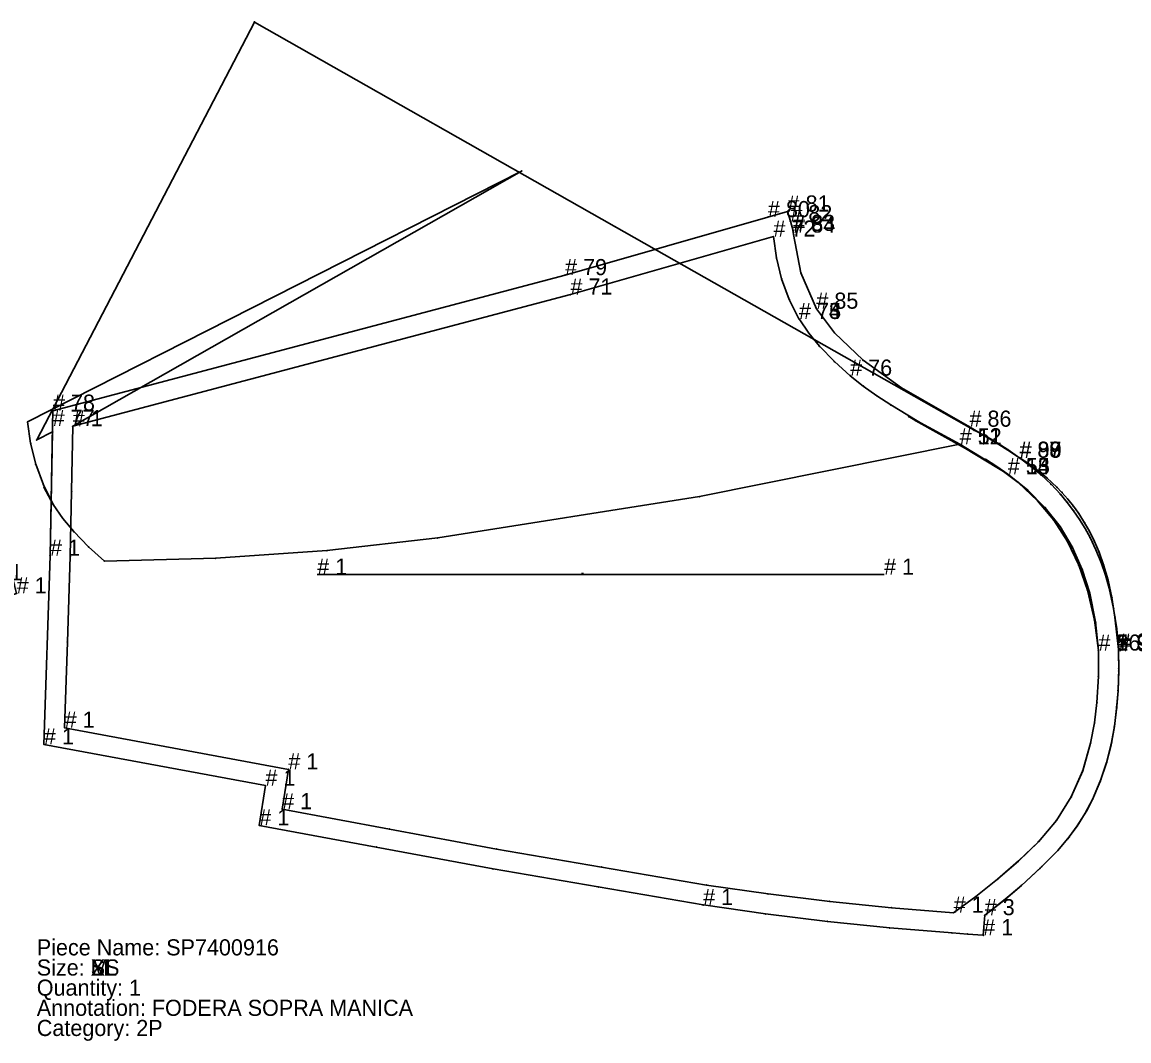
# Model space of a CAD drawing. Extents: x -10 to 8445, y -315 to 270.
# Drawn here: x 7405 to 7954, y -279 to 227 of the extents above; entities that cross this region are included whole.
import ezdxf

# ---------------------------------------------------------------- set-up
doc = ezdxf.new("R2010")
doc.units = 0

# ---------------------------------------------------------------- blocks, each defined once
blk = doc.blocks.new('S23430242-S_S')
at = {"layer": '1'}
blk.add_lwpolyline([(-31240.3379, -61790.8984), (-31338.8594, -61823.4453), (-31437.3809, -61855.9922), (-31468.4609, -61858.5547), (-31499.543, -61861.1133), (-31502.9297, -61794.957), (-31506.3184, -61728.8008), (-31508.0156, -61667.7813), (-31509.7109, -61606.7578), (-31300.1934, -61606.7578), (-31299, -61610.0469), (-31297.8066, -61613.332), (-31278.3125, -61666.875), (-31259.9355, -61721.0352), (-31250.7031, -61751.2969), (-31242.7109, -61781.8242), (-31241.5234, -61786.3555)], close=True, dxfattribs=at)
at = {"layer": '13'}
for p in [(-31289.1543, -61752.9609), (-31279.5508, -61775.7578), (-31433.0703, -61800.207), (-31425.2754, -61823.1641)]:
    blk.add_point(p, dxfattribs=at)
at = {"layer": '14'}
blk.add_lwpolyline([(-31252.3887, -61784.3477), (-31345.8906, -61815.2344), (-31439.3926, -61846.125), (-31469.7266, -61848.625), (-31500.0605, -61851.1211), (-31503.1895, -61789.9609), (-31506.3184, -61728.8008), (-31507.877, -61672.7773), (-31509.4355, -61616.7539), (-31307.1914, -61616.7539), (-31297.4688, -61643.4727), (-31287.7461, -61670.1914), (-31278.5977, -61697.1484), (-31269.4512, -61724.1016), (-31264.8867, -61739.0625), (-31260.3242, -61754.0195), (-31256.3516, -61769.1914)], close=True, dxfattribs=at)
at = {"layer": '2'}
for p in [(-31509.7109, -61606.7578), (-31300.1934, -61606.7578), (-31299, -61610.0469), (-31297.8066, -61613.332), (-31509.4355, -61616.7539), (-31307.1914, -61616.7539), (-31297.4688, -61643.4727), (-31508.0156, -61667.7813), (-31278.3125, -61666.875), (-31507.877, -61672.7773), (-31287.7461, -61670.1914), (-31278.5977, -61697.1484), (-31269.4512, -61724.1016), (-31259.9355, -61721.0352), (-31506.3184, -61728.8008), (-31506.3184, -61728.8008), (-31264.8867, -61739.0625), (-31287.7559, -61747.6602), (-31287.7559, -61747.6641), (-31250.7031, -61751.2969), (-31260.3242, -61754.0195), (-31256.3516, -61769.1914), (-31276.4043, -61776.4727), (-31276.4023, -61776.4766), (-31252.3887, -61784.3477), (-31242.7109, -61781.8242), (-31503.1895, -61789.9609), (-31241.5234, -61786.3555), (-31502.9297, -61794.957), (-31240.3379, -61790.8984), (-31438.0469, -61797.3125), (-31438.0449, -61797.3125), (-31345.8906, -61815.2344), (-31426.6934, -61826.1289), (-31426.6934, -61826.1328), (-31338.8594, -61823.4453), (-31469.7266, -61848.625), (-31439.3926, -61846.125), (-31500.0605, -61851.1211), (-31499.543, -61861.1133), (-31468.4609, -61858.5547), (-31437.3809, -61855.9922)]:
    blk.add_point(p, dxfattribs=at)
at = {"layer": '5'}
blk.add_line((-31375.0234, -61733.9297), (-31374.0234, -61733.9297), dxfattribs=at)
at = {"layer": '7'}
blk.add_line((-31506.4629, -61733.9336), (-31255.3574, -61733.9336), dxfattribs=at)
at = {"layer": '8'}
for points in [[(-31287.7559, -61747.6641), (-31438.0449, -61797.3125)], [(-31276.4023, -61776.4766), (-31287.7559, -61747.6602)], [(-31426.6934, -61826.1328), (-31276.4043, -61776.4727)], [(-31438.0469, -61797.3125), (-31426.6934, -61826.1289)]]:
    blk.add_lwpolyline(points, dxfattribs=at)
at = {"layer": '1'}
for s, p in [('# 1', (-31509.7109, -61606.7578)), ('# 1', (-31300.1934, -61606.7578)), ('# 1', (-31240.3379, -61790.8984)), ('# 1', (-31499.543, -61861.1133)), ('Piece Name: S23430242', (-31509.709, -61871.1016)), ('Size: S', (-31509.709, -61881.1016)), ('Quantity: 1', (-31509.709, -61891.1016)), ('Annotation: SACCO TASCA FODERA', (-31509.709, -61901.1016)), ('Category: 2P', (-31509.709, -61911.1016))]:
    blk.add_text(s, height=8, dxfattribs=at).set_placement(p)
at = {"layer": '14'}
for p in [(-31509.4355, -61616.7539), (-31307.1914, -61616.7539), (-31252.3887, -61784.3477), (-31500.0605, -61851.1211)]:
    blk.add_text('# 1', height=8, dxfattribs=at).set_placement(p)
at = {"layer": '2'}
for p in [(-31509.7109, -61606.7578), (-31300.1934, -61606.7578), (-31509.4355, -61616.7539), (-31307.1914, -61616.7539), (-31287.7559, -61747.6602), (-31287.7559, -61747.6641), (-31276.4043, -61776.4727), (-31276.4023, -61776.4766), (-31252.3887, -61784.3477), (-31240.3379, -61790.8984), (-31438.0469, -61797.3125), (-31438.0449, -61797.3125), (-31426.6934, -61826.1289), (-31426.6934, -61826.1328), (-31500.0605, -61851.1211), (-31499.543, -61861.1133)]:
    blk.add_text('# 1', height=8, dxfattribs=at).set_placement(p)
at = {"layer": '7'}
for p in [(-31506.4629, -61733.9336), (-31255.3574, -61733.9336)]:
    blk.add_text('# 1', height=8, dxfattribs=at).set_placement(p)
at = {"layer": '8'}
for p in [(-31287.7559, -61747.6602), (-31287.7559, -61747.6641), (-31276.4043, -61776.4727), (-31276.4023, -61776.4766), (-31438.0469, -61797.3125), (-31438.0449, -61797.3125), (-31426.6934, -61826.1289), (-31426.6934, -61826.1328)]:
    blk.add_text('# 1', height=8, dxfattribs=at).set_placement(p)
blk = doc.blocks.new('SP7400916-S_XS')
at = {"layer": '1'}
blk.add_lwpolyline([(-31871.6563, 61608.9883), (-31879.3828, 61609.5742), (-31887.1074, 61610.1602), (-31918.0254, 61612.6719), (-31948.9453, 61615.8242), (-31979.6973, 61619.5977), (-32010.5137, 61624.0156), (-32010.625, 61624.0313), (-32062.6797, 61632.9805), (-32114.8477, 61641.9453), (-32172.8594, 61652.7188), (-32230.8711, 61663.4883), (-32227.8105, 61683.2461), (-32337.7305, 61703.7383), (-32334.6777, 61797.3359), (-32333.4512, 61858.8164), (-32333.4434, 61858.8164), (-32333.4492, 61858.8125), (-32341.2715, 61854.8438), (-32341.2676, 61854.8477), (-32233.2422, 62062.1836), (-32233.2461, 62062.1836), (-32054.7168, 61960.9141), (-31876.1934, 61859.6445), (-31876.1934, 61859.6445), (-31876.1934, 61859.6445), (-31876.1934, 61859.6406), (-31876.1914, 61859.6406), (-31876.1914, 61859.6406), (-31876.1895, 61859.6406), (-31871.0645, 61856.9805), (-31869.6113, 61856.1719), (-31866.6328, 61854.4609), (-31859.3145, 61849.9141), (-31853.4922, 61845.832), (-31853.3965, 61845.7695), (-31849.2676, 61843.082), (-31844.5547, 61839.6484), (-31840.0547, 61835.9492), (-31835.1191, 61831.3555), (-31832.6523, 61828.7813), (-31829.6895, 61825.4297), (-31826.9004, 61821.9297), (-31824.2773, 61818.293), (-31821.3535, 61813.7461), (-31819.002, 61809.5391), (-31816.4473, 61804.3828), (-31814.1895, 61799.0977), (-31811.9238, 61792.7969), (-31809.7383, 61785.2227), (-31807.7949, 61776.6094), (-31806.3027, 61766.9297), (-31804.4824, 61750.8672), (-31804.4727, 61750.2813), (-31804.4141, 61741.3633), (-31804.7676, 61730.4844), (-31805.377, 61722.5977), (-31806.5781, 61712.7578), (-31807.9824, 61704.6211), (-31810.4766, 61694.6641), (-31813.2695, 61686.3672), (-31817.4316, 61676.4102), (-31820.4863, 61670.5938), (-31825.0176, 61663.25), (-31828.957, 61657.8398), (-31834.5977, 61651.1133), (-31842.7207, 61642.9961), (-31852.6953, 61633.7578), (-31860.8164, 61626.8516), (-31870.9043, 61618.957)], close=True, dxfattribs=at)
at = {"layer": '14'}
blk.add_lwpolyline([(-31886.3477, 61620.1328), (-31917.0918, 61622.6289), (-31947.7793, 61625.7539), (-31978.3965, 61629.5078), (-32008.9316, 61633.8906), (-32061.0098, 61642.8398), (-32113.0879, 61651.7891), (-32166.2949, 61661.6602), (-32219.502, 61671.5313), (-32216.4375, 61691.2773), (-32327.4531, 61711.9922), (-32326.0664, 61754.5352), (-32324.6816, 61797.0781), (-32324.0352, 61829.3477), (-32323.3887, 61861.6172), (-32100.752, 61988.2383), (-32345.8086, 61863.7539), (-32344.3496, 61853.1523), (-32341.7441, 61842.7734), (-32337.9766, 61832.5703), (-32333.1309, 61822.832), (-32337.7168, 61831.3594), (-32333.1309, 61822.832), (-32328.3496, 61815.8555), (-32322.9648, 61809.332), (-32315.6074, 61801.7344), (-32307.7305, 61794.6875), (-32252.4492, 61796.1055), (-32197.2871, 61799.9453), (-32142.3438, 61806.2109), (-32012.3574, 61826.7344), (-31883.3418, 61852.6563), (-31908.5781, 61866.4219), (-31905.0645, 61864.2852), (-31880.4668, 61850.5742), (-31859.4629, 61837.832), (-31864.9004, 61841.6289), (-31870.4863, 61845.2344), (-31864.9004, 61841.6289), (-31854.2832, 61833.707), (-31844.6621, 61824.5977), (-31836.6543, 61814.9531), (-31829.8906, 61804.3945), (-31824.2676, 61792.6445), (-31819.9961, 61780.3438), (-31816.5098, 61765.4453), (-31814.4648, 61750.2734), (-31815.9063, 61764.1406), (-31814.4648, 61750.2734), (-31814.4746, 61737.3828), (-31815.207, 61724.5156), (-31816.4316, 61714.3867), (-31818.377, 61704.3711), (-31822.2344, 61690.6914), (-31827.9727, 61677.6875), (-31835.3008, 61665.9766), (-31844.2441, 61655.4414), (-31854.1738, 61645.8594), (-31864.5371, 61636.75), (-31875.252, 61628.1875)], close=True, dxfattribs=at)
at = {"layer": '2'}
for p in [(-32233.2461, 62062.1836), (-32233.2422, 62062.1836), (-32100.752, 61988.2383), (-32054.7168, 61960.9141), (-32345.8086, 61863.7539), (-32323.3887, 61861.6172), (-31908.5781, 61866.4219), (-31905.0645, 61864.2852), (-32333.4512, 61858.8164), (-32333.4492, 61858.8125), (-32333.4434, 61858.8164), (-31876.1934, 61859.6445), (-31876.1934, 61859.6445), (-31876.1934, 61859.6445), (-31876.1934, 61859.6406), (-31876.1914, 61859.6406), (-31876.1914, 61859.6406), (-31876.1895, 61859.6406), (-31871.0645, 61856.9805), (-32341.2715, 61854.8438), (-32341.2676, 61854.8477), (-31883.3418, 61852.6563), (-31880.4668, 61850.5742), (-31866.6328, 61854.4609), (-31870.4863, 61845.2344), (-31859.3145, 61849.9141), (-31853.4922, 61845.832), (-32341.7441, 61842.7734), (-31864.9004, 61841.6289), (-31864.9004, 61841.6289), (-31859.4629, 61837.832), (-32337.7168, 61831.3594), (-32324.0352, 61829.3477), (-31835.1191, 61831.3555), (-31844.6621, 61824.5977), (-32333.1309, 61822.832), (-32333.1309, 61822.832), (-31821.3535, 61813.7461), (-32322.9648, 61809.332), (-32142.3438, 61806.2109), (-31829.8906, 61804.3945), (-32334.6777, 61797.3359), (-32324.6816, 61797.0781), (-32307.7305, 61794.6875), (-31811.9238, 61792.7969), (-31819.9961, 61780.3438), (-31815.9063, 61764.1406), (-31806.3027, 61766.9297), (-32326.0664, 61754.5352), (-31814.4648, 61750.2734), (-31814.4648, 61750.2734), (-31804.4824, 61750.8672), (-31804.7676, 61730.4844), (-31815.207, 61724.5156), (-32327.4531, 61711.9922), (-31806.5781, 61712.7578), (-32337.7305, 61703.7383), (-31818.377, 61704.3711), (-32216.4375, 61691.2773), (-31810.4766, 61694.6641), (-32227.8105, 61683.2461), (-31827.9727, 61677.6875), (-31817.4316, 61676.4102), (-32219.502, 61671.5313), (-32230.8711, 61663.4883), (-32166.2949, 61661.6602), (-31825.0176, 61663.25), (-31844.2441, 61655.4414), (-32172.8594, 61652.7188), (-32113.0879, 61651.7891), (-31834.5977, 61651.1133), (-32114.8477, 61641.9453), (-32061.0098, 61642.8398), (-31864.5371, 61636.75), (-32062.6797, 61632.9805), (-32008.9316, 61633.8906), (-31852.6953, 61633.7578), (-31947.7793, 61625.7539), (-32010.5137, 61624.0156), (-31886.3477, 61620.1328), (-31948.9453, 61615.8242), (-31870.9043, 61618.957), (-31887.1074, 61610.1602), (-31879.3828, 61609.5742), (-31871.6563, 61608.9883)]:
    blk.add_point(p, dxfattribs=at)
at = {"layer": '3'}
for p in [(-31869.6113, 61856.1719), (-32344.3496, 61853.1523), (-31853.3965, 61845.7695), (-31849.2676, 61843.082), (-31844.5547, 61839.6484), (-31840.0547, 61835.9492), (-32337.9766, 61832.5703), (-31854.2832, 61833.707), (-31832.6523, 61828.7813), (-32012.3574, 61826.7344), (-31829.6895, 61825.4297), (-31826.9004, 61821.9297), (-31824.2773, 61818.293), (-32328.3496, 61815.8555), (-31836.6543, 61814.9531), (-31819.002, 61809.5391), (-32315.6074, 61801.7344), (-31816.4473, 61804.3828), (-32252.4492, 61796.1055), (-32197.2871, 61799.9453), (-31814.1895, 61799.0977), (-31824.2676, 61792.6445), (-31809.7383, 61785.2227), (-31807.7949, 61776.6094), (-31816.5098, 61765.4453), (-31804.4727, 61750.2813), (-31804.4141, 61741.3633), (-31814.4746, 61737.3828), (-31805.377, 61722.5977), (-31816.4316, 61714.3867), (-31807.9824, 61704.6211), (-31822.2344, 61690.6914), (-31813.2695, 61686.3672), (-31820.4863, 61670.5938), (-31835.3008, 61665.9766), (-31828.957, 61657.8398), (-31854.1738, 61645.8594), (-31842.7207, 61642.9961), (-31978.3965, 61629.5078), (-31875.252, 61628.1875), (-31860.8164, 61626.8516), (-32010.625, 61624.0313), (-31917.0918, 61622.6289), (-31979.6973, 61619.5977), (-31918.0254, 61612.6719)]:
    blk.add_point(p, dxfattribs=at)
at = {"layer": '4'}
for p in [(-31853.3965, 61845.7695, 10), (-31804.4727, 61750.2813, 10), (-32010.625, 61624.0313, 10)]:
    blk.add_point(p, dxfattribs=at)
at = {"layer": '5'}
blk.add_line((-32071.0547, 61788.5859), (-32070.0547, 61788.5859), dxfattribs=at)
at = {"layer": '7'}
blk.add_line((-32202.1113, 61787.957), (-31920.8184, 61787.957), dxfattribs=at)
at = {"layer": '1'}
for s, p in [('Piece Name: SP7400916', (-32341.2695, 61598.9883)), ('Size: XS', (-32341.2695, 61588.9883))]:
    blk.add_text(s, height=8, dxfattribs=at).set_placement(p)
blk = doc.blocks.new('SP7400916-S_S')
at = {"layer": '1'}
blk.add_lwpolyline([(-31871.6563, 61608.9883), (-31879.3828, 61609.5742), (-31887.1074, 61610.1602), (-31918.0566, 61612.6758), (-31948.9453, 61615.8242), (-31979.7715, 61619.6094), (-32010.5137, 61624.0156), (-32010.623, 61624.0313), (-32062.6797, 61632.9805), (-32114.8477, 61641.9453), (-32172.8594, 61652.7188), (-32230.8711, 61663.4883), (-32227.8105, 61683.2461), (-32337.7305, 61703.7383), (-32334.6777, 61797.3359), (-32333.3906, 61861.793), (-32333.2441, 61869.3281), (-32079.1289, 61936.6055), (-31978.4863, 61965.3945), (-31968.7324, 61968.1797), (-31967.3555, 61963.375), (-31965.9824, 61958.5664), (-31965.8867, 61957.7188), (-31965.7949, 61956.8633), (-31962.123, 61937.7422), (-31954.4492, 61919.9414), (-31945.4609, 61908.0391), (-31931.2715, 61894.3945), (-31912.2207, 61880.625), (-31878.4707, 61861.3789), (-31865.1719, 61853.4531), (-31859.4004, 61849.7891), (-31853.7051, 61846.0078), (-31853.7051, 61846.0039), (-31853.7051, 61846.0117), (-31853.5957, 61845.9336), (-31848.1504, 61841.8555), (-31842.9492, 61837.4727), (-31838.0176, 61832.7891), (-31833.3633, 61827.8281), (-31830.0059, 61823.8242), (-31826.8359, 61819.6641), (-31823.8809, 61815.3555), (-31821.1406, 61810.9063), (-31818.6094, 61806.332), (-31815.7207, 61800.2734), (-31813.1777, 61794.0547), (-31810.9824, 61787.7148), (-31809.1484, 61781.2578), (-31806.9434, 61771.1875), (-31805.3828, 61761), (-31804.4746, 61750.7383), (-31804.4727, 61750.7422), (-31804.4609, 61749.9844), (-31804.4199, 61740.1719), (-31804.7656, 61730.375), (-31805.4648, 61721.4922), (-31806.584, 61712.6602), (-31808.1797, 61703.543), (-31810.4863, 61694.5859), (-31813.627, 61685.332), (-31817.4453, 61676.3438), (-31820.998, 61669.625), (-31825.0313, 61663.1953), (-31829.6016, 61656.957), (-31834.6094, 61651.0703), (-31843.4844, 61642.2227), (-31852.7012, 61633.7344), (-31861.6465, 61626.1484), (-31870.9043, 61618.9531)], close=True, dxfattribs=at)
at = {"layer": '14'}
blk.add_lwpolyline([(-31886.3477, 61620.1328), (-31917.0938, 61622.6328), (-31947.7793, 61625.7539), (-31978.4004, 61629.5078), (-32008.9316, 61633.8906), (-32061.0098, 61642.8398), (-32113.0879, 61651.7891), (-32166.2949, 61661.6602), (-32219.502, 61671.5313), (-32216.4375, 61691.2773), (-32327.4531, 61711.9922), (-32326.0664, 61754.5352), (-32324.6816, 61797.0781), (-32324.0352, 61829.3477), (-32323.3887, 61861.6172), (-32076.4746, 61926.9648), (-31975.7461, 61955.7578), (-31974.2793, 61945.1328), (-31971.6797, 61934.7852), (-31967.8984, 61924.5625), (-31963.0684, 61914.8555), (-31963.0664, 61914.8555), (-31963.0645, 61914.8555), (-31958.2676, 61907.8555), (-31952.9023, 61901.3555), (-31945.5215, 61893.7422), (-31937.668, 61886.7109), (-31931.1543, 61881.5547), (-31924.4453, 61876.707), (-31917.5586, 61872.168), (-31900.623, 61862.043), (-31883.3418, 61852.6563), (-31883.3398, 61852.6563), (-31883.3379, 61852.6563), (-31870.4512, 61844.957), (-31859.4629, 61837.832), (-31859.4609, 61837.832), (-31859.459, 61837.832), (-31859.457, 61837.832), (-31849.6484, 61830.0352), (-31840.8555, 61821.2031), (-31833.5527, 61811.8555), (-31827.4922, 61801.7383), (-31822.5059, 61790.4727), (-31818.8379, 61778.7852), (-31815.9629, 61764.6016), (-31814.4648, 61750.2734), (-31814.4648, 61750.2695), (-31814.4648, 61750.2656), (-31814.4766, 61737.3477), (-31815.207, 61724.5156), (-31816.4414, 61714.3516), (-31818.377, 61704.3711), (-31822.248, 61690.6563), (-31827.9727, 61677.6875), (-31835.3242, 61665.9453), (-31844.2441, 61655.4414), (-31854.2012, 61645.8359), (-31864.5371, 61636.7539), (-31875.2832, 61628.1602)], close=True, dxfattribs=at)
at = {"layer": '2'}
for p in [(-31968.7324, 61968.1797), (-31978.4863, 61965.3945), (-31967.3555, 61963.375), (-31975.7461, 61955.7578), (-31965.9824, 61958.5664), (-31965.8867, 61957.7188), (-31965.7949, 61956.8633), (-32079.1289, 61936.6055), (-31971.6797, 61934.7852), (-31962.123, 61937.7422), (-32076.4746, 61926.9648), (-31954.4492, 61919.9414), (-31963.0684, 61914.8555), (-31963.0664, 61914.8555), (-31963.0645, 61914.8555), (-31945.4609, 61908.0391), (-31952.9023, 61901.3555), (-31931.2715, 61894.3945), (-31937.668, 61886.7109), (-31912.2207, 61880.625), (-32333.2441, 61869.3281), (-31917.5586, 61872.168), (-32333.3906, 61861.793), (-32323.3887, 61861.6172), (-31878.4707, 61861.3789), (-31883.3418, 61852.6563), (-31883.3398, 61852.6563), (-31883.3379, 61852.6563), (-31865.1719, 61853.4531), (-31853.7051, 61846.0117), (-31853.7051, 61846.0078), (-31853.7051, 61846.0039), (-31870.4512, 61844.957), (-31859.4629, 61837.832), (-31859.4609, 61837.832), (-31859.459, 61837.832), (-31859.457, 61837.832), (-32324.0352, 61829.3477), (-31833.3633, 61827.8281), (-31840.8555, 61821.2031), (-31827.4922, 61801.7383), (-31818.6094, 61806.332), (-32334.6777, 61797.3359), (-32324.6816, 61797.0781), (-31809.1484, 61781.2578), (-31818.8379, 61778.7852), (-32326.0664, 61754.5352), (-31814.4648, 61750.2734), (-31814.4648, 61750.2695), (-31814.4648, 61750.2656), (-31804.4746, 61750.7383), (-31804.4727, 61750.7422), (-31804.7656, 61730.375), (-31815.207, 61724.5156), (-32327.4531, 61711.9922), (-31806.584, 61712.6602), (-32337.7305, 61703.7383), (-31818.377, 61704.3711), (-32216.4375, 61691.2773), (-31810.4863, 61694.5859), (-32227.8105, 61683.2461), (-31827.9727, 61677.6875), (-31817.4453, 61676.3438), (-32219.502, 61671.5313), (-32230.8711, 61663.4883), (-32166.2949, 61661.6602), (-31825.0313, 61663.1953), (-31844.2441, 61655.4414), (-32172.8594, 61652.7188), (-32113.0879, 61651.7891), (-31834.6094, 61651.0703), (-32114.8477, 61641.9453), (-32061.0098, 61642.8398), (-31864.5371, 61636.7539), (-32062.6797, 61632.9805), (-32008.9316, 61633.8906), (-31852.7012, 61633.7344), (-31947.7793, 61625.7539), (-32010.5137, 61624.0156), (-31886.3477, 61620.1328), (-31948.9453, 61615.8242), (-31870.9043, 61618.9531), (-31887.1074, 61610.1602), (-31879.3828, 61609.5742), (-31871.6563, 61608.9883)]:
    blk.add_point(p, dxfattribs=at)
at = {"layer": '3'}
for p in [(-31974.2793, 61945.1328), (-31967.8984, 61924.5625), (-31958.2676, 61907.8555), (-31945.5215, 61893.7422), (-31931.1543, 61881.5547), (-31924.4453, 61876.707), (-31900.623, 61862.043), (-31859.4004, 61849.7891), (-31853.5957, 61845.9336), (-31848.1504, 61841.8555), (-31842.9492, 61837.4727), (-31849.6484, 61830.0352), (-31838.0176, 61832.7891), (-31830.0059, 61823.8242), (-31826.8359, 61819.6641), (-31823.8809, 61815.3555), (-31833.5527, 61811.8555), (-31821.1406, 61810.9063), (-31815.7207, 61800.2734), (-31822.5059, 61790.4727), (-31813.1777, 61794.0547), (-31810.9824, 61787.7148), (-31806.9434, 61771.1875), (-31815.9629, 61764.6016), (-31805.3828, 61761), (-31804.4609, 61749.9844), (-31814.4766, 61737.3477), (-31804.4199, 61740.1719), (-31805.4648, 61721.4922), (-31816.4414, 61714.3516), (-31808.1797, 61703.543), (-31822.248, 61690.6563), (-31813.627, 61685.332), (-31820.998, 61669.625), (-31835.3242, 61665.9453), (-31829.6016, 61656.957), (-31854.2012, 61645.8359), (-31843.4844, 61642.2227), (-31978.4004, 61629.5078), (-31875.2832, 61628.1602), (-31861.6465, 61626.1484), (-32010.623, 61624.0313), (-31917.0938, 61622.6328), (-31979.7715, 61619.6094), (-31918.0566, 61612.6758)]:
    blk.add_point(p, dxfattribs=at)
at = {"layer": '4'}
for p in [(-31853.5957, 61845.9336, 10), (-31804.4609, 61749.9844, 10), (-32010.623, 61624.0313, 10)]:
    blk.add_point(p, dxfattribs=at)
at = {"layer": '5'}
blk.add_line((-32071.0547, 61788.5859), (-32070.0547, 61788.5859), dxfattribs=at)
at = {"layer": '7'}
blk.add_line((-32202.1113, 61787.957), (-31920.8184, 61787.957), dxfattribs=at)
at = {"layer": '1'}
for s, p in [('# 80', (-31978.4863, 61965.3945)), ('# 81', (-31968.7324, 61968.1797)), ('# 82', (-31967.3555, 61963.375)), ('# 83', (-31965.9824, 61958.5664)), ('# 84', (-31965.8867, 61957.7188)), ('# 79', (-32079.1289, 61936.6055)), ('# 85', (-31954.4492, 61919.9414)), ('# 78', (-32333.2441, 61869.3281)), ('# 77', (-32333.3906, 61861.793)), ('# 86', (-31878.4707, 61861.3789)), ('# 89', (-31853.7051, 61846.0117)), ('# 87', (-31853.7051, 61846.0078)), ('# 88', (-31853.7051, 61846.0039)), ('# 90', (-31853.5957, 61845.9336)), ('# 1', (-32334.6777, 61797.3359)), ('# 91', (-31804.4746, 61750.7383)), ('# 92', (-31804.4727, 61750.7422)), ('# 93', (-31804.4609, 61749.9844)), ('# 1', (-32337.7305, 61703.7383)), ('# 1', (-32227.8105, 61683.2461)), ('# 1', (-32230.8711, 61663.4883)), ('# 1', (-32010.623, 61624.0313)), ('# 3', (-31870.9043, 61618.9531)), ('# 1', (-31871.6563, 61608.9883)), ('Piece Name: SP7400916', (-32341.2695, 61598.9883)), ('Size: S', (-32341.2695, 61588.9883)), ('Quantity: 1', (-32341.2695, 61578.9883)), ('Annotation: FODERA SOPRA MANICA', (-32341.2695, 61568.9883)), ('Category: 2P', (-32341.2695, 61558.9883))]:
    blk.add_text(s, height=8, dxfattribs=at).set_placement(p)
at = {"layer": '14'}
for s, p in [('# 72', (-31975.7461, 61955.7578)), ('# 71', (-32076.4746, 61926.9648)), ('# 73', (-31963.0684, 61914.8555)), ('# 74', (-31963.0664, 61914.8555)), ('# 75', (-31963.0645, 61914.8555)), ('# 76', (-31937.668, 61886.7109)), ('# 1', (-32323.3887, 61861.6172)), ('# 1', (-31883.3418, 61852.6563)), ('# 51', (-31883.3398, 61852.6563)), ('# 52', (-31883.3379, 61852.6563)), ('# 1', (-31859.4629, 61837.832)), ('# 53', (-31859.4609, 61837.832)), ('# 54', (-31859.459, 61837.832)), ('# 55', (-31859.457, 61837.832)), ('# 56', (-31814.4648, 61750.2695)), ('# 3', (-31814.4648, 61750.2656)), ('# 1', (-31814.4648, 61750.2734)), ('# 1', (-32327.4531, 61711.9922)), ('# 1', (-32216.4375, 61691.2773)), ('# 1', (-32219.502, 61671.5313)), ('# 1', (-31886.3477, 61620.1328))]:
    blk.add_text(s, height=8, dxfattribs=at).set_placement(p)
at = {"layer": '2'}
for s, p in [('# 80', (-31978.4863, 61965.3945)), ('# 81', (-31968.7324, 61968.1797)), ('# 82', (-31967.3555, 61963.375)), ('# 83', (-31965.9824, 61958.5664)), ('# 84', (-31965.8867, 61957.7188)), ('# 72', (-31975.7461, 61955.7578)), ('# 79', (-32079.1289, 61936.6055)), ('# 71', (-32076.4746, 61926.9648)), ('# 85', (-31954.4492, 61919.9414)), ('# 73', (-31963.0684, 61914.8555)), ('# 74', (-31963.0664, 61914.8555)), ('# 75', (-31963.0645, 61914.8555)), ('# 76', (-31937.668, 61886.7109)), ('# 78', (-32333.2441, 61869.3281)), ('# 77', (-32333.3906, 61861.793)), ('# 1', (-32323.3887, 61861.6172)), ('# 86', (-31878.4707, 61861.3789)), ('# 1', (-31883.3418, 61852.6563)), ('# 51', (-31883.3398, 61852.6563)), ('# 52', (-31883.3379, 61852.6563)), ('# 89', (-31853.7051, 61846.0117)), ('# 87', (-31853.7051, 61846.0078)), ('# 88', (-31853.7051, 61846.0039)), ('# 1', (-31859.4629, 61837.832)), ('# 53', (-31859.4609, 61837.832)), ('# 54', (-31859.459, 61837.832)), ('# 55', (-31859.457, 61837.832)), ('# 1', (-32334.6777, 61797.3359)), ('# 56', (-31814.4648, 61750.2695)), ('# 3', (-31814.4648, 61750.2656)), ('# 1', (-31814.4648, 61750.2734)), ('# 91', (-31804.4746, 61750.7383)), ('# 92', (-31804.4727, 61750.7422)), ('# 1', (-32327.4531, 61711.9922)), ('# 1', (-32337.7305, 61703.7383)), ('# 1', (-32216.4375, 61691.2773)), ('# 1', (-32227.8105, 61683.2461)), ('# 1', (-32219.502, 61671.5313)), ('# 1', (-32230.8711, 61663.4883)), ('# 1', (-31886.3477, 61620.1328)), ('# 3', (-31870.9043, 61618.9531)), ('# 1', (-31871.6563, 61608.9883))]:
    blk.add_text(s, height=8, dxfattribs=at).set_placement(p)
at = {"layer": '3'}
for s, p in [('# 90', (-31853.5957, 61845.9336)), ('# 93', (-31804.4609, 61749.9844)), ('# 1', (-32010.623, 61624.0313))]:
    blk.add_text(s, height=8, dxfattribs=at).set_placement(p)
at = {"layer": '4'}
for s, p in [('# 90', (-31853.5957, 61845.9336)), ('# 93', (-31804.4609, 61749.9844)), ('# 1', (-32010.623, 61624.0313))]:
    blk.add_text(s, height=8, dxfattribs=at).set_placement(p)
at = {"layer": '7'}
for p in [(-32202.1113, 61787.957), (-31920.8184, 61787.957)]:
    blk.add_text('# 1', height=8, dxfattribs=at).set_placement(p)
blk = doc.blocks.new('SP7400916-S_M')
at = {"layer": '1'}
blk.add_lwpolyline([(-31871.6563, 61608.9883), (-31879.3828, 61609.5742), (-31887.1074, 61610.1602), (-31918.0254, 61612.6719), (-31948.9453, 61615.8242), (-31979.6973, 61619.5977), (-32010.5137, 61624.0156), (-32010.625, 61624.0313), (-32062.6797, 61632.9805), (-32114.8477, 61641.9453), (-32172.8594, 61652.7188), (-32230.8711, 61663.4883), (-32227.8105, 61683.2461), (-32337.7305, 61703.7383), (-32334.6777, 61797.3359), (-32333.4512, 61858.8164), (-32333.4434, 61858.8164), (-32333.4492, 61858.8125), (-32341.2715, 61854.8438), (-32341.2676, 61854.8477), (-32233.2422, 62062.1836), (-32233.2461, 62062.1836), (-32054.7168, 61960.9141), (-31876.1934, 61859.6445), (-31876.1934, 61859.6445), (-31876.1934, 61859.6445), (-31876.1934, 61859.6406), (-31876.1914, 61859.6406), (-31876.1914, 61859.6406), (-31876.1895, 61859.6406), (-31871.0645, 61856.9805), (-31869.6113, 61856.1719), (-31866.6328, 61854.4609), (-31859.3145, 61849.9141), (-31853.4922, 61845.832), (-31853.3965, 61845.7695), (-31849.2676, 61843.082), (-31844.5547, 61839.6484), (-31840.0547, 61835.9492), (-31835.1191, 61831.3555), (-31832.6523, 61828.7813), (-31829.6895, 61825.4297), (-31826.9004, 61821.9297), (-31824.2773, 61818.293), (-31821.3535, 61813.7461), (-31819.002, 61809.5391), (-31816.4473, 61804.3828), (-31814.1895, 61799.0977), (-31811.9238, 61792.7969), (-31809.7383, 61785.2227), (-31807.7949, 61776.6094), (-31806.3027, 61766.9297), (-31804.4824, 61750.8672), (-31804.4727, 61750.2813), (-31804.4141, 61741.3633), (-31804.7676, 61730.4844), (-31805.377, 61722.5977), (-31806.5781, 61712.7578), (-31807.9824, 61704.6211), (-31810.4766, 61694.6641), (-31813.2695, 61686.3672), (-31817.4316, 61676.4102), (-31820.4863, 61670.5938), (-31825.0176, 61663.25), (-31828.957, 61657.8398), (-31834.5977, 61651.1133), (-31842.7207, 61642.9961), (-31852.6953, 61633.7578), (-31860.8164, 61626.8516), (-31870.9043, 61618.957)], close=True, dxfattribs=at)
at = {"layer": '14'}
blk.add_lwpolyline([(-31886.3477, 61620.1328), (-31917.0918, 61622.6289), (-31947.7793, 61625.7539), (-31978.3965, 61629.5078), (-32008.9316, 61633.8906), (-32061.0098, 61642.8398), (-32113.0879, 61651.7891), (-32166.2949, 61661.6602), (-32219.502, 61671.5313), (-32216.4375, 61691.2773), (-32327.4531, 61711.9922), (-32326.0664, 61754.5352), (-32324.6816, 61797.0781), (-32324.0352, 61829.3477), (-32323.3887, 61861.6172), (-32100.752, 61988.2383), (-32345.8086, 61863.7539), (-32344.3496, 61853.1523), (-32341.7441, 61842.7734), (-32337.9766, 61832.5703), (-32333.1309, 61822.832), (-32337.7168, 61831.3594), (-32333.1309, 61822.832), (-32328.3496, 61815.8555), (-32322.9648, 61809.332), (-32315.6074, 61801.7344), (-32307.7305, 61794.6875), (-32252.4492, 61796.1055), (-32197.2871, 61799.9453), (-32142.3438, 61806.2109), (-32012.3574, 61826.7344), (-31883.3418, 61852.6563), (-31908.5781, 61866.4219), (-31905.0645, 61864.2852), (-31880.4668, 61850.5742), (-31859.4629, 61837.832), (-31864.9004, 61841.6289), (-31870.4863, 61845.2344), (-31864.9004, 61841.6289), (-31854.2832, 61833.707), (-31844.6621, 61824.5977), (-31836.6543, 61814.9531), (-31829.8906, 61804.3945), (-31824.2676, 61792.6445), (-31819.9961, 61780.3438), (-31816.5098, 61765.4453), (-31814.4648, 61750.2734), (-31815.9063, 61764.1406), (-31814.4648, 61750.2734), (-31814.4746, 61737.3828), (-31815.207, 61724.5156), (-31816.4316, 61714.3867), (-31818.377, 61704.3711), (-31822.2344, 61690.6914), (-31827.9727, 61677.6875), (-31835.3008, 61665.9766), (-31844.2441, 61655.4414), (-31854.1738, 61645.8594), (-31864.5371, 61636.75), (-31875.252, 61628.1875)], close=True, dxfattribs=at)
at = {"layer": '2'}
for p in [(-32233.2461, 62062.1836), (-32233.2422, 62062.1836), (-32100.752, 61988.2383), (-32054.7168, 61960.9141), (-32345.8086, 61863.7539), (-32323.3887, 61861.6172), (-31908.5781, 61866.4219), (-31905.0645, 61864.2852), (-32333.4512, 61858.8164), (-32333.4492, 61858.8125), (-32333.4434, 61858.8164), (-31876.1934, 61859.6445), (-31876.1934, 61859.6445), (-31876.1934, 61859.6445), (-31876.1934, 61859.6406), (-31876.1914, 61859.6406), (-31876.1914, 61859.6406), (-31876.1895, 61859.6406), (-31871.0645, 61856.9805), (-32341.2715, 61854.8438), (-32341.2676, 61854.8477), (-31883.3418, 61852.6563), (-31880.4668, 61850.5742), (-31866.6328, 61854.4609), (-31870.4863, 61845.2344), (-31859.3145, 61849.9141), (-31853.4922, 61845.832), (-32341.7441, 61842.7734), (-31864.9004, 61841.6289), (-31864.9004, 61841.6289), (-31859.4629, 61837.832), (-32337.7168, 61831.3594), (-32324.0352, 61829.3477), (-31835.1191, 61831.3555), (-31844.6621, 61824.5977), (-32333.1309, 61822.832), (-32333.1309, 61822.832), (-31821.3535, 61813.7461), (-32322.9648, 61809.332), (-32142.3438, 61806.2109), (-31829.8906, 61804.3945), (-32334.6777, 61797.3359), (-32324.6816, 61797.0781), (-32307.7305, 61794.6875), (-31811.9238, 61792.7969), (-31819.9961, 61780.3438), (-31815.9063, 61764.1406), (-31806.3027, 61766.9297), (-32326.0664, 61754.5352), (-31814.4648, 61750.2734), (-31814.4648, 61750.2734), (-31804.4824, 61750.8672), (-31804.7676, 61730.4844), (-31815.207, 61724.5156), (-32327.4531, 61711.9922), (-31806.5781, 61712.7578), (-32337.7305, 61703.7383), (-31818.377, 61704.3711), (-32216.4375, 61691.2773), (-31810.4766, 61694.6641), (-32227.8105, 61683.2461), (-31827.9727, 61677.6875), (-31817.4316, 61676.4102), (-32219.502, 61671.5313), (-32230.8711, 61663.4883), (-32166.2949, 61661.6602), (-31825.0176, 61663.25), (-31844.2441, 61655.4414), (-32172.8594, 61652.7188), (-32113.0879, 61651.7891), (-31834.5977, 61651.1133), (-32114.8477, 61641.9453), (-32061.0098, 61642.8398), (-31864.5371, 61636.75), (-32062.6797, 61632.9805), (-32008.9316, 61633.8906), (-31852.6953, 61633.7578), (-31947.7793, 61625.7539), (-32010.5137, 61624.0156), (-31886.3477, 61620.1328), (-31948.9453, 61615.8242), (-31870.9043, 61618.957), (-31887.1074, 61610.1602), (-31879.3828, 61609.5742), (-31871.6563, 61608.9883)]:
    blk.add_point(p, dxfattribs=at)
at = {"layer": '3'}
for p in [(-31869.6113, 61856.1719), (-32344.3496, 61853.1523), (-31853.3965, 61845.7695), (-31849.2676, 61843.082), (-31844.5547, 61839.6484), (-31840.0547, 61835.9492), (-32337.9766, 61832.5703), (-31854.2832, 61833.707), (-31832.6523, 61828.7813), (-32012.3574, 61826.7344), (-31829.6895, 61825.4297), (-31826.9004, 61821.9297), (-31824.2773, 61818.293), (-32328.3496, 61815.8555), (-31836.6543, 61814.9531), (-31819.002, 61809.5391), (-32315.6074, 61801.7344), (-31816.4473, 61804.3828), (-32252.4492, 61796.1055), (-32197.2871, 61799.9453), (-31814.1895, 61799.0977), (-31824.2676, 61792.6445), (-31809.7383, 61785.2227), (-31807.7949, 61776.6094), (-31816.5098, 61765.4453), (-31804.4727, 61750.2813), (-31804.4141, 61741.3633), (-31814.4746, 61737.3828), (-31805.377, 61722.5977), (-31816.4316, 61714.3867), (-31807.9824, 61704.6211), (-31822.2344, 61690.6914), (-31813.2695, 61686.3672), (-31820.4863, 61670.5938), (-31835.3008, 61665.9766), (-31828.957, 61657.8398), (-31854.1738, 61645.8594), (-31842.7207, 61642.9961), (-31978.3965, 61629.5078), (-31875.252, 61628.1875), (-31860.8164, 61626.8516), (-32010.625, 61624.0313), (-31917.0918, 61622.6289), (-31979.6973, 61619.5977), (-31918.0254, 61612.6719)]:
    blk.add_point(p, dxfattribs=at)
at = {"layer": '4'}
for p in [(-31853.3965, 61845.7695, 10), (-31804.4727, 61750.2813, 10), (-32010.625, 61624.0313, 10)]:
    blk.add_point(p, dxfattribs=at)
at = {"layer": '5'}
blk.add_line((-32071.0547, 61788.5859), (-32070.0547, 61788.5859), dxfattribs=at)
at = {"layer": '7'}
blk.add_line((-32202.1113, 61787.957), (-31920.8184, 61787.957), dxfattribs=at)
at = {"layer": '1'}
for s, p in [('Piece Name: SP7400916', (-32341.2695, 61598.9883)), ('Size: M', (-32341.2695, 61588.9883))]:
    blk.add_text(s, height=8, dxfattribs=at).set_placement(p)
blk = doc.blocks.new('SP7400916-S_L')
at = {"layer": '1'}
blk.add_lwpolyline([(-31871.6563, 61608.9883), (-31879.3828, 61609.5742), (-31887.1074, 61610.1602), (-31918.0254, 61612.6719), (-31948.9453, 61615.8242), (-31979.6973, 61619.5977), (-32010.5137, 61624.0156), (-32010.625, 61624.0313), (-32062.6797, 61632.9805), (-32114.8477, 61641.9453), (-32172.8594, 61652.7188), (-32230.8711, 61663.4883), (-32227.8105, 61683.2461), (-32337.7305, 61703.7383), (-32334.6777, 61797.3359), (-32333.4512, 61858.8164), (-32333.4434, 61858.8164), (-32333.4492, 61858.8125), (-32341.2715, 61854.8438), (-32341.2676, 61854.8477), (-32233.2422, 62062.1836), (-32233.2461, 62062.1836), (-32054.7168, 61960.9141), (-31876.1934, 61859.6445), (-31876.1934, 61859.6445), (-31876.1934, 61859.6445), (-31876.1934, 61859.6406), (-31876.1914, 61859.6406), (-31876.1914, 61859.6406), (-31876.1895, 61859.6406), (-31871.0645, 61856.9805), (-31869.6113, 61856.1719), (-31866.6328, 61854.4609), (-31859.3145, 61849.9141), (-31853.4922, 61845.832), (-31853.3965, 61845.7695), (-31849.2676, 61843.082), (-31844.5547, 61839.6484), (-31840.0547, 61835.9492), (-31835.1191, 61831.3555), (-31832.6523, 61828.7813), (-31829.6895, 61825.4297), (-31826.9004, 61821.9297), (-31824.2773, 61818.293), (-31821.3535, 61813.7461), (-31819.002, 61809.5391), (-31816.4473, 61804.3828), (-31814.1895, 61799.0977), (-31811.9238, 61792.7969), (-31809.7383, 61785.2227), (-31807.7949, 61776.6094), (-31806.3027, 61766.9297), (-31804.4824, 61750.8672), (-31804.4727, 61750.2813), (-31804.4141, 61741.3633), (-31804.7676, 61730.4844), (-31805.377, 61722.5977), (-31806.5781, 61712.7578), (-31807.9824, 61704.6211), (-31810.4766, 61694.6641), (-31813.2695, 61686.3672), (-31817.4316, 61676.4102), (-31820.4863, 61670.5938), (-31825.0176, 61663.25), (-31828.957, 61657.8398), (-31834.5977, 61651.1133), (-31842.7207, 61642.9961), (-31852.6953, 61633.7578), (-31860.8164, 61626.8516), (-31870.9043, 61618.957)], close=True, dxfattribs=at)
at = {"layer": '14'}
blk.add_lwpolyline([(-31886.3477, 61620.1328), (-31917.0918, 61622.6289), (-31947.7793, 61625.7539), (-31978.3965, 61629.5078), (-32008.9316, 61633.8906), (-32061.0098, 61642.8398), (-32113.0879, 61651.7891), (-32166.2949, 61661.6602), (-32219.502, 61671.5313), (-32216.4375, 61691.2773), (-32327.4531, 61711.9922), (-32326.0664, 61754.5352), (-32324.6816, 61797.0781), (-32324.0352, 61829.3477), (-32323.3887, 61861.6172), (-32100.752, 61988.2383), (-32345.8086, 61863.7539), (-32344.3496, 61853.1523), (-32341.7441, 61842.7734), (-32337.9766, 61832.5703), (-32333.1309, 61822.832), (-32337.7168, 61831.3594), (-32333.1309, 61822.832), (-32328.3496, 61815.8555), (-32322.9648, 61809.332), (-32315.6074, 61801.7344), (-32307.7305, 61794.6875), (-32252.4492, 61796.1055), (-32197.2871, 61799.9453), (-32142.3438, 61806.2109), (-32012.3574, 61826.7344), (-31883.3418, 61852.6563), (-31908.5781, 61866.4219), (-31905.0645, 61864.2852), (-31880.4668, 61850.5742), (-31859.4629, 61837.832), (-31864.9004, 61841.6289), (-31870.4863, 61845.2344), (-31864.9004, 61841.6289), (-31854.2832, 61833.707), (-31844.6621, 61824.5977), (-31836.6543, 61814.9531), (-31829.8906, 61804.3945), (-31824.2676, 61792.6445), (-31819.9961, 61780.3438), (-31816.5098, 61765.4453), (-31814.4648, 61750.2734), (-31815.9063, 61764.1406), (-31814.4648, 61750.2734), (-31814.4746, 61737.3828), (-31815.207, 61724.5156), (-31816.4316, 61714.3867), (-31818.377, 61704.3711), (-31822.2344, 61690.6914), (-31827.9727, 61677.6875), (-31835.3008, 61665.9766), (-31844.2441, 61655.4414), (-31854.1738, 61645.8594), (-31864.5371, 61636.75), (-31875.252, 61628.1875)], close=True, dxfattribs=at)
at = {"layer": '2'}
for p in [(-32233.2461, 62062.1836), (-32233.2422, 62062.1836), (-32100.752, 61988.2383), (-32054.7168, 61960.9141), (-32345.8086, 61863.7539), (-32323.3887, 61861.6172), (-31908.5781, 61866.4219), (-31905.0645, 61864.2852), (-32333.4512, 61858.8164), (-32333.4492, 61858.8125), (-32333.4434, 61858.8164), (-31876.1934, 61859.6445), (-31876.1934, 61859.6445), (-31876.1934, 61859.6445), (-31876.1934, 61859.6406), (-31876.1914, 61859.6406), (-31876.1914, 61859.6406), (-31876.1895, 61859.6406), (-31871.0645, 61856.9805), (-32341.2715, 61854.8438), (-32341.2676, 61854.8477), (-31883.3418, 61852.6563), (-31880.4668, 61850.5742), (-31866.6328, 61854.4609), (-31870.4863, 61845.2344), (-31859.3145, 61849.9141), (-31853.4922, 61845.832), (-32341.7441, 61842.7734), (-31864.9004, 61841.6289), (-31864.9004, 61841.6289), (-31859.4629, 61837.832), (-32337.7168, 61831.3594), (-32324.0352, 61829.3477), (-31835.1191, 61831.3555), (-31844.6621, 61824.5977), (-32333.1309, 61822.832), (-32333.1309, 61822.832), (-31821.3535, 61813.7461), (-32322.9648, 61809.332), (-32142.3438, 61806.2109), (-31829.8906, 61804.3945), (-32334.6777, 61797.3359), (-32324.6816, 61797.0781), (-32307.7305, 61794.6875), (-31811.9238, 61792.7969), (-31819.9961, 61780.3438), (-31815.9063, 61764.1406), (-31806.3027, 61766.9297), (-32326.0664, 61754.5352), (-31814.4648, 61750.2734), (-31814.4648, 61750.2734), (-31804.4824, 61750.8672), (-31804.7676, 61730.4844), (-31815.207, 61724.5156), (-32327.4531, 61711.9922), (-31806.5781, 61712.7578), (-32337.7305, 61703.7383), (-31818.377, 61704.3711), (-32216.4375, 61691.2773), (-31810.4766, 61694.6641), (-32227.8105, 61683.2461), (-31827.9727, 61677.6875), (-31817.4316, 61676.4102), (-32219.502, 61671.5313), (-32230.8711, 61663.4883), (-32166.2949, 61661.6602), (-31825.0176, 61663.25), (-31844.2441, 61655.4414), (-32172.8594, 61652.7188), (-32113.0879, 61651.7891), (-31834.5977, 61651.1133), (-32114.8477, 61641.9453), (-32061.0098, 61642.8398), (-31864.5371, 61636.75), (-32062.6797, 61632.9805), (-32008.9316, 61633.8906), (-31852.6953, 61633.7578), (-31947.7793, 61625.7539), (-32010.5137, 61624.0156), (-31886.3477, 61620.1328), (-31948.9453, 61615.8242), (-31870.9043, 61618.957), (-31887.1074, 61610.1602), (-31879.3828, 61609.5742), (-31871.6563, 61608.9883)]:
    blk.add_point(p, dxfattribs=at)
at = {"layer": '3'}
for p in [(-31869.6113, 61856.1719), (-32344.3496, 61853.1523), (-31853.3965, 61845.7695), (-31849.2676, 61843.082), (-31844.5547, 61839.6484), (-31840.0547, 61835.9492), (-32337.9766, 61832.5703), (-31854.2832, 61833.707), (-31832.6523, 61828.7813), (-32012.3574, 61826.7344), (-31829.6895, 61825.4297), (-31826.9004, 61821.9297), (-31824.2773, 61818.293), (-32328.3496, 61815.8555), (-31836.6543, 61814.9531), (-31819.002, 61809.5391), (-32315.6074, 61801.7344), (-31816.4473, 61804.3828), (-32252.4492, 61796.1055), (-32197.2871, 61799.9453), (-31814.1895, 61799.0977), (-31824.2676, 61792.6445), (-31809.7383, 61785.2227), (-31807.7949, 61776.6094), (-31816.5098, 61765.4453), (-31804.4727, 61750.2813), (-31804.4141, 61741.3633), (-31814.4746, 61737.3828), (-31805.377, 61722.5977), (-31816.4316, 61714.3867), (-31807.9824, 61704.6211), (-31822.2344, 61690.6914), (-31813.2695, 61686.3672), (-31820.4863, 61670.5938), (-31835.3008, 61665.9766), (-31828.957, 61657.8398), (-31854.1738, 61645.8594), (-31842.7207, 61642.9961), (-31978.3965, 61629.5078), (-31875.252, 61628.1875), (-31860.8164, 61626.8516), (-32010.625, 61624.0313), (-31917.0918, 61622.6289), (-31979.6973, 61619.5977), (-31918.0254, 61612.6719)]:
    blk.add_point(p, dxfattribs=at)
at = {"layer": '4'}
for p in [(-31853.3965, 61845.7695, 10), (-31804.4727, 61750.2813, 10), (-32010.625, 61624.0313, 10)]:
    blk.add_point(p, dxfattribs=at)
at = {"layer": '5'}
blk.add_line((-32071.0547, 61788.5859), (-32070.0547, 61788.5859), dxfattribs=at)
at = {"layer": '7'}
blk.add_line((-32202.1113, 61787.957), (-31920.8184, 61787.957), dxfattribs=at)
at = {"layer": '1'}
for s, p in [('Piece Name: SP7400916', (-32341.2695, 61598.9883)), ('Size: L', (-32341.2695, 61588.9883))]:
    blk.add_text(s, height=8, dxfattribs=at).set_placement(p)
blk = doc.blocks.new('SP7400916-S_XL')
at = {"layer": '1'}
blk.add_lwpolyline([(-31871.6563, 61608.9883), (-31879.3828, 61609.5742), (-31887.1074, 61610.1602), (-31918.0254, 61612.6719), (-31948.9453, 61615.8242), (-31979.6973, 61619.5977), (-32010.5137, 61624.0156), (-32010.625, 61624.0313), (-32062.6797, 61632.9805), (-32114.8477, 61641.9453), (-32172.8594, 61652.7188), (-32230.8711, 61663.4883), (-32227.8105, 61683.2461), (-32337.7305, 61703.7383), (-32334.6777, 61797.3359), (-32333.4512, 61858.8164), (-32333.4434, 61858.8164), (-32333.4492, 61858.8125), (-32341.2715, 61854.8438), (-32341.2676, 61854.8477), (-32233.2422, 62062.1836), (-32233.2461, 62062.1836), (-32054.7168, 61960.9141), (-31876.1934, 61859.6445), (-31876.1934, 61859.6445), (-31876.1934, 61859.6445), (-31876.1934, 61859.6406), (-31876.1914, 61859.6406), (-31876.1914, 61859.6406), (-31876.1895, 61859.6406), (-31871.0645, 61856.9805), (-31869.6113, 61856.1719), (-31866.6328, 61854.4609), (-31859.3145, 61849.9141), (-31853.4922, 61845.832), (-31853.3965, 61845.7695), (-31849.2676, 61843.082), (-31844.5547, 61839.6484), (-31840.0547, 61835.9492), (-31835.1191, 61831.3555), (-31832.6523, 61828.7813), (-31829.6895, 61825.4297), (-31826.9004, 61821.9297), (-31824.2773, 61818.293), (-31821.3535, 61813.7461), (-31819.002, 61809.5391), (-31816.4473, 61804.3828), (-31814.1895, 61799.0977), (-31811.9238, 61792.7969), (-31809.7383, 61785.2227), (-31807.7949, 61776.6094), (-31806.3027, 61766.9297), (-31804.4824, 61750.8672), (-31804.4727, 61750.2813), (-31804.4141, 61741.3633), (-31804.7676, 61730.4844), (-31805.377, 61722.5977), (-31806.5781, 61712.7578), (-31807.9824, 61704.6211), (-31810.4766, 61694.6641), (-31813.2695, 61686.3672), (-31817.4316, 61676.4102), (-31820.4863, 61670.5938), (-31825.0176, 61663.25), (-31828.957, 61657.8398), (-31834.5977, 61651.1133), (-31842.7207, 61642.9961), (-31852.6953, 61633.7578), (-31860.8164, 61626.8516), (-31870.9043, 61618.957)], close=True, dxfattribs=at)
at = {"layer": '14'}
blk.add_lwpolyline([(-31886.3477, 61620.1328), (-31917.0918, 61622.6289), (-31947.7793, 61625.7539), (-31978.3965, 61629.5078), (-32008.9316, 61633.8906), (-32061.0098, 61642.8398), (-32113.0879, 61651.7891), (-32166.2949, 61661.6602), (-32219.502, 61671.5313), (-32216.4375, 61691.2773), (-32327.4531, 61711.9922), (-32326.0664, 61754.5352), (-32324.6816, 61797.0781), (-32324.0352, 61829.3477), (-32323.3887, 61861.6172), (-32100.752, 61988.2383), (-32345.8086, 61863.7539), (-32344.3496, 61853.1523), (-32341.7441, 61842.7734), (-32337.9766, 61832.5703), (-32333.1309, 61822.832), (-32337.7168, 61831.3594), (-32333.1309, 61822.832), (-32328.3496, 61815.8555), (-32322.9648, 61809.332), (-32315.6074, 61801.7344), (-32307.7305, 61794.6875), (-32252.4492, 61796.1055), (-32197.2871, 61799.9453), (-32142.3438, 61806.2109), (-32012.3574, 61826.7344), (-31883.3418, 61852.6563), (-31908.5781, 61866.4219), (-31905.0645, 61864.2852), (-31880.4668, 61850.5742), (-31859.4629, 61837.832), (-31864.9004, 61841.6289), (-31870.4863, 61845.2344), (-31864.9004, 61841.6289), (-31854.2832, 61833.707), (-31844.6621, 61824.5977), (-31836.6543, 61814.9531), (-31829.8906, 61804.3945), (-31824.2676, 61792.6445), (-31819.9961, 61780.3438), (-31816.5098, 61765.4453), (-31814.4648, 61750.2734), (-31815.9063, 61764.1406), (-31814.4648, 61750.2734), (-31814.4746, 61737.3828), (-31815.207, 61724.5156), (-31816.4316, 61714.3867), (-31818.377, 61704.3711), (-31822.2344, 61690.6914), (-31827.9727, 61677.6875), (-31835.3008, 61665.9766), (-31844.2441, 61655.4414), (-31854.1738, 61645.8594), (-31864.5371, 61636.75), (-31875.252, 61628.1875)], close=True, dxfattribs=at)
at = {"layer": '2'}
for p in [(-32233.2461, 62062.1836), (-32233.2422, 62062.1836), (-32100.752, 61988.2383), (-32054.7168, 61960.9141), (-32345.8086, 61863.7539), (-32323.3887, 61861.6172), (-31908.5781, 61866.4219), (-31905.0645, 61864.2852), (-32333.4512, 61858.8164), (-32333.4492, 61858.8125), (-32333.4434, 61858.8164), (-31876.1934, 61859.6445), (-31876.1934, 61859.6445), (-31876.1934, 61859.6445), (-31876.1934, 61859.6406), (-31876.1914, 61859.6406), (-31876.1914, 61859.6406), (-31876.1895, 61859.6406), (-31871.0645, 61856.9805), (-32341.2715, 61854.8438), (-32341.2676, 61854.8477), (-31883.3418, 61852.6563), (-31880.4668, 61850.5742), (-31866.6328, 61854.4609), (-31870.4863, 61845.2344), (-31859.3145, 61849.9141), (-31853.4922, 61845.832), (-32341.7441, 61842.7734), (-31864.9004, 61841.6289), (-31864.9004, 61841.6289), (-31859.4629, 61837.832), (-32337.7168, 61831.3594), (-32324.0352, 61829.3477), (-31835.1191, 61831.3555), (-31844.6621, 61824.5977), (-32333.1309, 61822.832), (-32333.1309, 61822.832), (-31821.3535, 61813.7461), (-32322.9648, 61809.332), (-32142.3438, 61806.2109), (-31829.8906, 61804.3945), (-32334.6777, 61797.3359), (-32324.6816, 61797.0781), (-32307.7305, 61794.6875), (-31811.9238, 61792.7969), (-31819.9961, 61780.3438), (-31815.9063, 61764.1406), (-31806.3027, 61766.9297), (-32326.0664, 61754.5352), (-31814.4648, 61750.2734), (-31814.4648, 61750.2734), (-31804.4824, 61750.8672), (-31804.7676, 61730.4844), (-31815.207, 61724.5156), (-32327.4531, 61711.9922), (-31806.5781, 61712.7578), (-32337.7305, 61703.7383), (-31818.377, 61704.3711), (-32216.4375, 61691.2773), (-31810.4766, 61694.6641), (-32227.8105, 61683.2461), (-31827.9727, 61677.6875), (-31817.4316, 61676.4102), (-32219.502, 61671.5313), (-32230.8711, 61663.4883), (-32166.2949, 61661.6602), (-31825.0176, 61663.25), (-31844.2441, 61655.4414), (-32172.8594, 61652.7188), (-32113.0879, 61651.7891), (-31834.5977, 61651.1133), (-32114.8477, 61641.9453), (-32061.0098, 61642.8398), (-31864.5371, 61636.75), (-32062.6797, 61632.9805), (-32008.9316, 61633.8906), (-31852.6953, 61633.7578), (-31947.7793, 61625.7539), (-32010.5137, 61624.0156), (-31886.3477, 61620.1328), (-31948.9453, 61615.8242), (-31870.9043, 61618.957), (-31887.1074, 61610.1602), (-31879.3828, 61609.5742), (-31871.6563, 61608.9883)]:
    blk.add_point(p, dxfattribs=at)
at = {"layer": '3'}
for p in [(-31869.6113, 61856.1719), (-32344.3496, 61853.1523), (-31853.3965, 61845.7695), (-31849.2676, 61843.082), (-31844.5547, 61839.6484), (-31840.0547, 61835.9492), (-32337.9766, 61832.5703), (-31854.2832, 61833.707), (-31832.6523, 61828.7813), (-32012.3574, 61826.7344), (-31829.6895, 61825.4297), (-31826.9004, 61821.9297), (-31824.2773, 61818.293), (-32328.3496, 61815.8555), (-31836.6543, 61814.9531), (-31819.002, 61809.5391), (-32315.6074, 61801.7344), (-31816.4473, 61804.3828), (-32252.4492, 61796.1055), (-32197.2871, 61799.9453), (-31814.1895, 61799.0977), (-31824.2676, 61792.6445), (-31809.7383, 61785.2227), (-31807.7949, 61776.6094), (-31816.5098, 61765.4453), (-31804.4727, 61750.2813), (-31804.4141, 61741.3633), (-31814.4746, 61737.3828), (-31805.377, 61722.5977), (-31816.4316, 61714.3867), (-31807.9824, 61704.6211), (-31822.2344, 61690.6914), (-31813.2695, 61686.3672), (-31820.4863, 61670.5938), (-31835.3008, 61665.9766), (-31828.957, 61657.8398), (-31854.1738, 61645.8594), (-31842.7207, 61642.9961), (-31978.3965, 61629.5078), (-31875.252, 61628.1875), (-31860.8164, 61626.8516), (-32010.625, 61624.0313), (-31917.0918, 61622.6289), (-31979.6973, 61619.5977), (-31918.0254, 61612.6719)]:
    blk.add_point(p, dxfattribs=at)
at = {"layer": '4'}
for p in [(-31853.3965, 61845.7695, 10), (-31804.4727, 61750.2813, 10), (-32010.625, 61624.0313, 10)]:
    blk.add_point(p, dxfattribs=at)
at = {"layer": '5'}
blk.add_line((-32071.0547, 61788.5859), (-32070.0547, 61788.5859), dxfattribs=at)
at = {"layer": '7'}
blk.add_line((-32202.1113, 61787.957), (-31920.8184, 61787.957), dxfattribs=at)
at = {"layer": '1'}
for s, p in [('Piece Name: SP7400916', (-32341.2695, 61598.9883)), ('Size: XL', (-32341.2695, 61588.9883))]:
    blk.add_text(s, height=8, dxfattribs=at).set_placement(p)

msp = doc.modelspace()

# ---------------------------------------------------------------- block references
at = {"layer": '1'}
for name, p in [('SP7400916-S_XS', (39753.5547, -61835.5859)), ('SP7400916-S_M', (39753.5547, -61835.5859)), ('SP7400916-S_L', (39753.5547, -61835.5859)), ('SP7400916-S_XL', (39753.5547, -61835.5859)), ('SP7400916-S_S', (39753.5547, -61835.5859)), ('S23430242-S_S', (38642.6211, 61733.9297))]:
    msp.add_blockref(name, p, dxfattribs=at)

doc.saveas('drawing.dxf')
